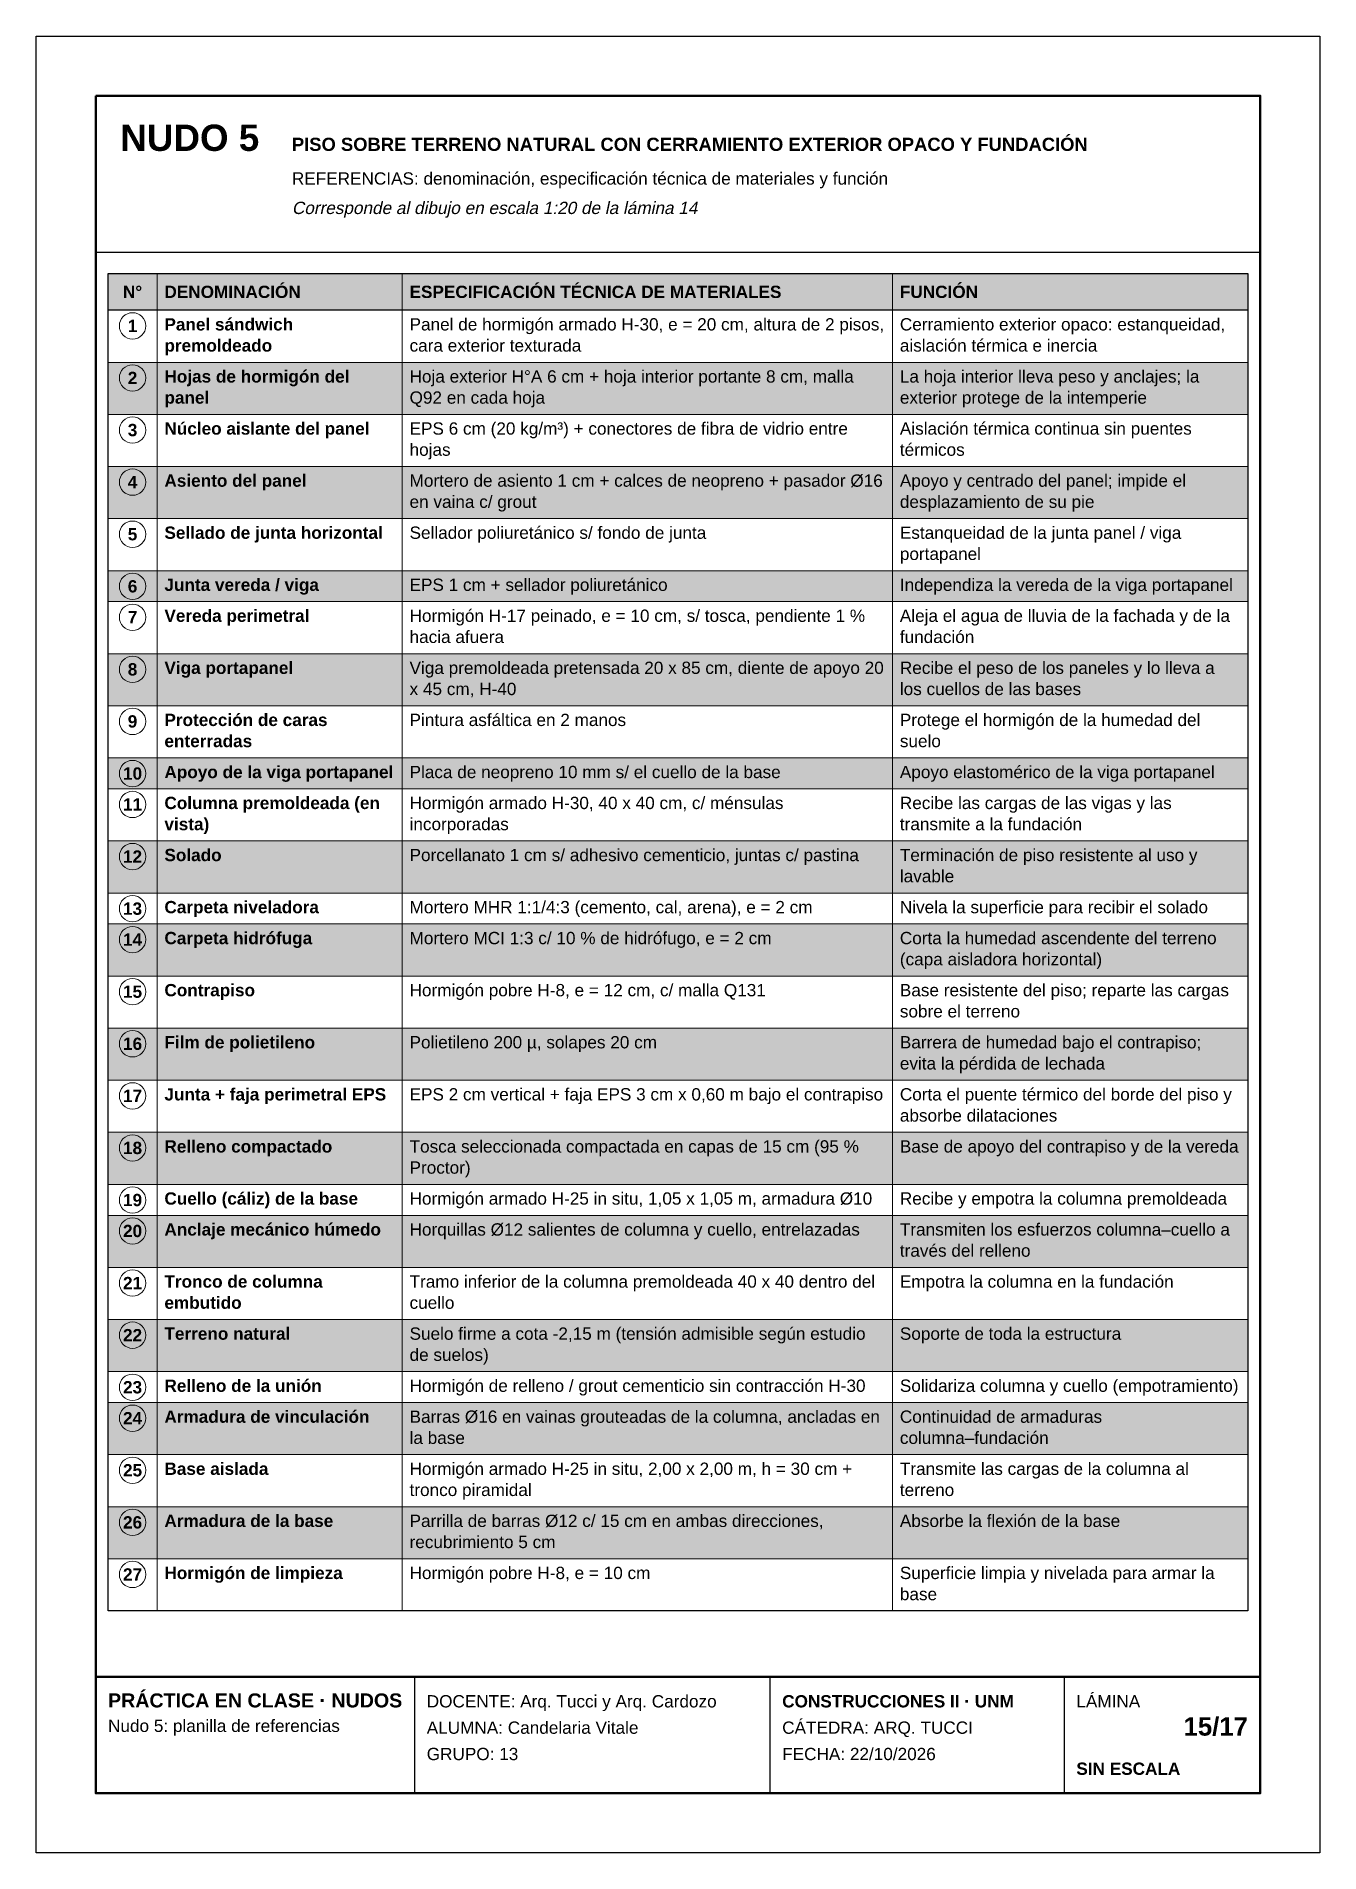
# Model space of a CAD drawing. Header units: millimetres. Extents: x 6 to 4194, y 6 to 5934.
import ezdxf
from ezdxf.enums import TextEntityAlignment as Align

# ---------------------------------------------------------------- set-up
doc = ezdxf.new("R2010")
doc.units = ezdxf.units.MM
doc.header["$LTSCALE"] = 20
for name, color, linetype in [('X-MARCO', 7, 'Continuous'), ('X-ROTULO', 7, 'Continuous'), ('X-TABLA', 7, 'Continuous'), ('X-TEXTOS', 7, 'Continuous')]:
    doc.layers.add(name, color=color, linetype=linetype)
doc.styles.add('ARIAL', font='arial.ttf')
doc.styles.add('ARIAL-B', font='arialbd.ttf')

msp = doc.modelspace()

# ---------------------------------------------------------------- hatches: boundary and pattern name
at = {"layer": 'X-TABLA', "true_color": 0xd9d9d9}
h = msp.add_hatch(color=254, dxfattribs=at)
h.dxf.hatch_style = 1
h.paths.add_polyline_path([(240, 5160), (3960, 5160), (3960, 5040), (240, 5040)])
at = {"layer": 'X-TABLA', "true_color": 0xf2f2f2}
h = msp.add_hatch(color=7, dxfattribs=at)
h.dxf.hatch_style = 1
h.paths.add_polyline_path([(240, 4870), (3960, 4870), (3960, 4700), (240, 4700)])
h = msp.add_hatch(color=7, dxfattribs=at)
h.dxf.hatch_style = 1
h.paths.add_polyline_path([(240, 4530), (3960, 4530), (3960, 4360), (240, 4360)])
h = msp.add_hatch(color=7, dxfattribs=at)
h.dxf.hatch_style = 1
h.paths.add_polyline_path([(240, 4190), (3960, 4190), (3960, 4089), (240, 4089)])
h = msp.add_hatch(color=7, dxfattribs=at)
h.dxf.hatch_style = 1
h.paths.add_polyline_path([(240, 3919), (3960, 3919), (3960, 3749), (240, 3749)])
h = msp.add_hatch(color=7, dxfattribs=at)
h.dxf.hatch_style = 1
h.paths.add_polyline_path([(240, 3579), (3960, 3579), (3960, 3478), (240, 3478)])
h = msp.add_hatch(color=7, dxfattribs=at)
h.dxf.hatch_style = 1
h.paths.add_polyline_path([(240, 3308), (3960, 3308), (3960, 3138), (240, 3138)])
h = msp.add_hatch(color=7, dxfattribs=at)
h.dxf.hatch_style = 1
h.paths.add_polyline_path([(240, 3037), (3960, 3037), (3960, 2867), (240, 2867)])
h = msp.add_hatch(color=7, dxfattribs=at)
h.dxf.hatch_style = 1
h.paths.add_polyline_path([(240, 2697), (3960, 2697), (3960, 2527), (240, 2527)])
h = msp.add_hatch(color=7, dxfattribs=at)
h.dxf.hatch_style = 1
h.paths.add_polyline_path([(240, 2357), (3960, 2357), (3960, 2187), (240, 2187)])
h = msp.add_hatch(color=7, dxfattribs=at)
h.dxf.hatch_style = 1
h.paths.add_polyline_path([(240, 2086), (3960, 2086), (3960, 1916), (240, 1916)])
h = msp.add_hatch(color=7, dxfattribs=at)
h.dxf.hatch_style = 1
h.paths.add_polyline_path([(240, 1746), (3960, 1746), (3960, 1576), (240, 1576)])
h = msp.add_hatch(color=7, dxfattribs=at)
h.dxf.hatch_style = 1
h.paths.add_polyline_path([(240, 1475), (3960, 1475), (3960, 1305), (240, 1305)])
h = msp.add_hatch(color=7, dxfattribs=at)
h.dxf.hatch_style = 1
h.paths.add_polyline_path([(240, 1135), (3960, 1135), (3960, 965), (240, 965)])

# ---------------------------------------------------------------- linework, layer by layer
at = {"layer": 'X-MARCO', "lineweight": 30}
msp.add_lwpolyline([(6, 5934), (4194, 5934), (4194, 6), (6, 6)], close=True, dxfattribs=at)
at = {"layer": 'X-MARCO', "lineweight": 50}
msp.add_lwpolyline([(200, 5740), (4000, 5740), (4000, 200), (200, 200)], close=True, dxfattribs=at)
at = {"layer": 'X-ROTULO', "lineweight": 50}
msp.add_lwpolyline([(200, 580), (4000, 580), (4000, 200), (200, 200)], close=True, dxfattribs=at)
at = {"layer": 'X-ROTULO', "lineweight": 25}
for points in [[(1240, 580), (1240, 200)], [(2400, 580), (2400, 200)], [(3360, 580), (3360, 200)]]:
    msp.add_lwpolyline(points, dxfattribs=at)
at = {"layer": 'X-TABLA', "lineweight": 25}
msp.add_lwpolyline([(240, 5160), (3960, 5160), (3960, 5040), (240, 5040)], close=True, dxfattribs=at)
at = {"layer": 'X-TABLA', "lineweight": 30}
msp.add_lwpolyline([(240, 5160), (3960, 5160), (3960, 795), (240, 795)], close=True, dxfattribs=at)
at = {"layer": 'X-TABLA', "lineweight": 13}
for points in [[(400, 5160), (400, 795)], [(1200, 5160), (1200, 795)], [(2800, 5160), (2800, 795)], [(240, 4870), (3960, 4870)], [(240, 4700), (3960, 4700)], [(240, 4530), (3960, 4530)], [(240, 4360), (3960, 4360)], [(240, 4190), (3960, 4190)], [(240, 4089), (3960, 4089)], [(240, 3919), (3960, 3919)], [(240, 3749), (3960, 3749)], [(240, 3579), (3960, 3579)], [(240, 3478), (3960, 3478)], [(240, 3308), (3960, 3308)], [(240, 3138), (3960, 3138)], [(240, 3037), (3960, 3037)], [(240, 2867), (3960, 2867)], [(240, 2697), (3960, 2697)], [(240, 2527), (3960, 2527)], [(240, 2357), (3960, 2357)], [(240, 2187), (3960, 2187)], [(240, 2086), (3960, 2086)], [(240, 1916), (3960, 1916)], [(240, 1746), (3960, 1746)], [(240, 1576), (3960, 1576)], [(240, 1475), (3960, 1475)], [(240, 1305), (3960, 1305)], [(240, 1135), (3960, 1135)], [(240, 965), (3960, 965)], [(240, 795), (3960, 795)]]:
    msp.add_lwpolyline(points, dxfattribs=at)
at = {"layer": 'X-TABLA', "lineweight": 18}
for centre in [(320, 4989), (320, 4819), (320, 4649), (320, 4479), (320, 4309), (320, 4139), (320, 4038), (320, 3868), (320, 3698), (320, 3528), (320, 3427), (320, 3257), (320, 3087), (320, 2986), (320, 2816), (320, 2646), (320, 2476), (320, 2306), (320, 2136), (320, 2035), (320, 1865), (320, 1695), (320, 1525), (320, 1424), (320, 1254), (320, 1084), (320, 914)]:
    msp.add_circle(centre, 43, dxfattribs=at)
at = {"layer": 'X-TEXTOS', "lineweight": 25}
msp.add_lwpolyline([(200, 5230), (4000, 5230)], dxfattribs=at)

# ---------------------------------------------------------------- texts
at = {"layer": 'X-ROTULO'}
for s, height, style, p in [('PRÁCTICA EN CLASE · NUDOS', 45.824, 'ARIAL-B', (240, 480)), ('DOCENTE: Arq. Tucci y Arq. Cardozo', 40.096, 'ARIAL', (1280, 480)), ('CONSTRUCCIONES II · UNM', 40.096, 'ARIAL-B', (2440, 480)), ('LÁMINA', 40.1, 'ARIAL', (3400, 480)), ('Nudo 5: planilla de referencias', 40.096, 'ARIAL', (240, 400)), ('ALUMNA: Candelaria Vitale', 40.096, 'ARIAL', (1280, 394)), ('CÁTEDRA: ARQ. TUCCI', 40.096, 'ARIAL', (2440, 394)), ('GRUPO: 13', 40.1, 'ARIAL', (1280, 308)), ('FECHA: 22/10/2026', 40.096, 'ARIAL', (2440, 308)), ('SIN ESCALA', 40.1, 'ARIAL-B', (3400, 260))]:
    msp.add_text(s, height=height, dxfattribs=dict(at, style=style)).set_placement(p)
at = {"layer": 'X-ROTULO', "style": 'ARIAL-B'}
msp.add_text('15/17', height=60.14, dxfattribs=at).set_placement((3960, 388), align=Align.RIGHT)
at = {"layer": 'X-TABLA', "style": 'ARIAL-B'}
for s, p in [('N°', (320, 5080)), ('1', (320, 4969)), ('2', (320, 4799)), ('3', (320, 4629)), ('4', (320, 4459)), ('5', (320, 4289)), ('6', (320, 4119)), ('7', (320, 4018)), ('8', (320, 3848)), ('9', (320, 3678)), ('10', (320, 3508)), ('11', (320, 3407)), ('12', (320, 3237)), ('13', (320, 3067)), ('14', (320, 2966)), ('15', (320, 2796)), ('16', (320, 2626)), ('17', (320, 2456)), ('18', (320, 2286)), ('19', (320, 2116)), ('20', (320, 2015)), ('21', (320, 1845)), ('22', (320, 1675)), ('23', (320, 1505)), ('24', (320, 1404)), ('25', (320, 1234)), ('26', (320, 1064)), ('27', (320, 894))]:
    msp.add_text(s, height=40.1, dxfattribs=at).set_placement(p, align=Align.CENTER)
at = {"layer": 'X-TABLA'}
for s, height, style, p in [('DENOMINACIÓN', 40.096, 'ARIAL-B', (424, 5080)), ('ESPECIFICACIÓN TÉCNICA DE MATERIALES', 40.096, 'ARIAL-B', (1224, 5080)), ('FUNCIÓN', 40.1, 'ARIAL-B', (2824, 5080)), ('Panel sándwich', 40.096, 'ARIAL-B', (424, 4974)), ('Panel de hormigón armado H-30, e = 20 cm, altura de 2 pisos,', 40.096, 'ARIAL', (1224, 4974)), ('Cerramiento exterior opaco: estanqueidad,', 40.096, 'ARIAL', (2824, 4974)), ('premoldeado', 40.096, 'ARIAL-B', (424, 4905)), ('cara exterior texturada', 40.096, 'ARIAL', (1224, 4905)), ('aislación térmica e inercia', 40.096, 'ARIAL', (2824, 4905)), ('Hojas de hormigón del', 40.096, 'ARIAL-B', (424, 4804)), ('Hoja exterior H°A 6 cm + hoja interior portante 8 cm, malla', 40.096, 'ARIAL', (1224, 4804)), ('La hoja interior lleva peso y anclajes; la', 40.096, 'ARIAL', (2824, 4804)), ('panel', 40.1, 'ARIAL-B', (424, 4735)), ('Q92 en cada hoja', 40.096, 'ARIAL', (1224, 4735)), ('exterior protege de la intemperie', 40.096, 'ARIAL', (2824, 4735)), ('Núcleo aislante del panel', 40.096, 'ARIAL-B', (424, 4634)), ('EPS 6 cm (20 kg/m³) + conectores de fibra de vidrio entre', 40.096, 'ARIAL', (1224, 4634)), ('Aislación térmica continua sin puentes', 40.096, 'ARIAL', (2824, 4634)), ('hojas', 40.1, 'ARIAL', (1224, 4565)), ('térmicos', 40.1, 'ARIAL', (2824, 4565)), ('Asiento del panel', 40.096, 'ARIAL-B', (424, 4464)), ('Mortero de asiento 1 cm + calces de neopreno + pasador Ø16', 40.096, 'ARIAL', (1224, 4464)), ('Apoyo y centrado del panel; impide el', 40.096, 'ARIAL', (2824, 4464)), ('en vaina c/ grout', 40.096, 'ARIAL', (1224, 4395)), ('desplazamiento de su pie', 40.096, 'ARIAL', (2824, 4395)), ('Sellado de junta horizontal', 40.096, 'ARIAL-B', (424, 4294)), ('Sellador poliuretánico s/ fondo de junta', 40.096, 'ARIAL', (1224, 4294)), ('Estanqueidad de la junta panel / viga', 40.096, 'ARIAL', (2824, 4294)), ('portapanel', 40.1, 'ARIAL', (2824, 4225)), ('Junta vereda / viga', 40.096, 'ARIAL-B', (424, 4124)), ('EPS 1 cm + sellador poliuretánico', 40.096, 'ARIAL', (1224, 4124)), ('Independiza la vereda de la viga portapanel', 40.096, 'ARIAL', (2824, 4124)), ('Vereda perimetral', 40.096, 'ARIAL-B', (424, 4023)), ('Hormigón H-17 peinado, e = 10 cm, s/ tosca, pendiente 1 %', 40.096, 'ARIAL', (1224, 4023)), ('Aleja el agua de lluvia de la fachada y de la', 40.096, 'ARIAL', (2824, 4023)), ('hacia afuera', 40.096, 'ARIAL', (1224, 3954)), ('fundación', 40.1, 'ARIAL', (2824, 3954)), ('Viga portapanel', 40.096, 'ARIAL-B', (424, 3853)), ('Viga premoldeada pretensada 20 x 85 cm, diente de apoyo 20', 40.096, 'ARIAL', (1224, 3853)), ('Recibe el peso de los paneles y lo lleva a', 40.096, 'ARIAL', (2824, 3853)), ('x 45 cm, H-40', 40.096, 'ARIAL', (1224, 3784)), ('los cuellos de las bases', 40.096, 'ARIAL', (2824, 3784)), ('Protección de caras', 40.096, 'ARIAL-B', (424, 3683)), ('Pintura asfáltica en 2 manos', 40.096, 'ARIAL', (1224, 3683)), ('Protege el hormigón de la humedad del', 40.096, 'ARIAL', (2824, 3683)), ('enterradas', 40.1, 'ARIAL-B', (424, 3614)), ('suelo', 40.1, 'ARIAL', (2824, 3614)), ('Apoyo de la viga portapanel', 40.096, 'ARIAL-B', (424, 3513)), ('Placa de neopreno 10 mm s/ el cuello de la base', 40.096, 'ARIAL', (1224, 3513)), ('Apoyo elastomérico de la viga portapanel', 40.096, 'ARIAL', (2824, 3513)), ('Columna premoldeada (en', 40.096, 'ARIAL-B', (424, 3412)), ('Hormigón armado H-30, 40 x 40 cm, c/ ménsulas', 40.096, 'ARIAL', (1224, 3412)), ('Recibe las cargas de las vigas y las', 40.096, 'ARIAL', (2824, 3412)), ('vista)', 40.1, 'ARIAL-B', (424, 3343)), ('incorporadas', 40.096, 'ARIAL', (1224, 3343)), ('transmite a la fundación', 40.096, 'ARIAL', (2824, 3343)), ('Solado', 40.1, 'ARIAL-B', (424, 3242)), ('Porcellanato 1 cm s/ adhesivo cementicio, juntas c/ pastina', 40.096, 'ARIAL', (1224, 3242)), ('Terminación de piso resistente al uso y', 40.096, 'ARIAL', (2824, 3242)), ('lavable', 40.1, 'ARIAL', (2824, 3173)), ('Carpeta niveladora', 40.096, 'ARIAL-B', (424, 3072)), ('Mortero MHR 1:1/4:3 (cemento, cal, arena), e = 2 cm', 40.096, 'ARIAL', (1224, 3072)), ('Nivela la superficie para recibir el solado', 40.096, 'ARIAL', (2824, 3072)), ('Carpeta hidrófuga', 40.096, 'ARIAL-B', (424, 2971)), ('Mortero MCI 1:3 c/ 10 % de hidrófugo, e = 2 cm', 40.096, 'ARIAL', (1224, 2971)), ('Corta la humedad ascendente del terreno', 40.096, 'ARIAL', (2824, 2971)), ('(capa aisladora horizontal)', 40.096, 'ARIAL', (2824, 2902)), ('Contrapiso', 40.1, 'ARIAL-B', (424, 2801)), ('Hormigón pobre H-8, e = 12 cm, c/ malla Q131', 40.096, 'ARIAL', (1224, 2801)), ('Base resistente del piso; reparte las cargas', 40.096, 'ARIAL', (2824, 2801)), ('sobre el terreno', 40.096, 'ARIAL', (2824, 2732)), ('Film de polietileno', 40.096, 'ARIAL-B', (424, 2631)), ('Polietileno 200 µ, solapes 20 cm', 40.096, 'ARIAL', (1224, 2631)), ('Barrera de humedad bajo el contrapiso;', 40.096, 'ARIAL', (2824, 2631)), ('evita la pérdida de lechada', 40.096, 'ARIAL', (2824, 2562)), ('Junta + faja perimetral EPS', 40.096, 'ARIAL-B', (424, 2461)), ('EPS 2 cm vertical + faja EPS 3 cm x 0,60 m bajo el contrapiso', 40.096, 'ARIAL', (1224, 2461)), ('Corta el puente térmico del borde del piso y', 40.096, 'ARIAL', (2824, 2461)), ('absorbe dilataciones', 40.096, 'ARIAL', (2824, 2392)), ('Relleno compactado', 40.096, 'ARIAL-B', (424, 2291)), ('Tosca seleccionada compactada en capas de 15 cm (95 %', 40.096, 'ARIAL', (1224, 2291)), ('Base de apoyo del contrapiso y de la vereda', 40.096, 'ARIAL', (2824, 2291)), ('Proctor)', 40.1, 'ARIAL', (1224, 2222)), ('Cuello (cáliz) de la base', 40.096, 'ARIAL-B', (424, 2121)), ('Hormigón armado H-25 in situ, 1,05 x 1,05 m, armadura Ø10', 40.096, 'ARIAL', (1224, 2121)), ('Recibe y empotra la columna premoldeada', 40.096, 'ARIAL', (2824, 2121)), ('Anclaje mecánico húmedo', 40.096, 'ARIAL-B', (424, 2020)), ('Horquillas Ø12 salientes de columna y cuello, entrelazadas', 40.096, 'ARIAL', (1224, 2020)), ('Transmiten los esfuerzos columna–cuello a', 40.096, 'ARIAL', (2824, 2020)), ('través del relleno', 40.096, 'ARIAL', (2824, 1951)), ('Tronco de columna', 40.096, 'ARIAL-B', (424, 1850)), ('Tramo inferior de la columna premoldeada 40 x 40 dentro del', 40.096, 'ARIAL', (1224, 1850)), ('Empotra la columna en la fundación', 40.096, 'ARIAL', (2824, 1850)), ('embutido', 40.1, 'ARIAL-B', (424, 1781)), ('cuello', 40.1, 'ARIAL', (1224, 1781)), ('Terreno natural', 40.096, 'ARIAL-B', (424, 1680)), ('Suelo firme a cota -2,15 m (tensión admisible según estudio', 40.096, 'ARIAL', (1224, 1680)), ('Soporte de toda la estructura', 40.096, 'ARIAL', (2824, 1680)), ('de suelos)', 40.1, 'ARIAL', (1224, 1611)), ('Relleno de la unión', 40.096, 'ARIAL-B', (424, 1510)), ('Hormigón de relleno / grout cementicio sin contracción H-30', 40.096, 'ARIAL', (1224, 1510)), ('Solidariza columna y cuello (empotramiento)', 40.096, 'ARIAL', (2824, 1510)), ('Armadura de vinculación', 40.096, 'ARIAL-B', (424, 1409)), ('Barras Ø16 en vainas grouteadas de la columna, ancladas en', 40.096, 'ARIAL', (1224, 1409)), ('Continuidad de armaduras', 40.096, 'ARIAL', (2824, 1409)), ('la base', 40.1, 'ARIAL', (1224, 1340)), ('columna–fundación', 40.096, 'ARIAL', (2824, 1340)), ('Base aislada', 40.096, 'ARIAL-B', (424, 1239)), ('Hormigón armado H-25 in situ, 2,00 x 2,00 m, h = 30 cm +', 40.096, 'ARIAL', (1224, 1239)), ('Transmite las cargas de la columna al', 40.096, 'ARIAL', (2824, 1239)), ('tronco piramidal', 40.096, 'ARIAL', (1224, 1170)), ('terreno', 40.1, 'ARIAL', (2824, 1170)), ('Armadura de la base', 40.096, 'ARIAL-B', (424, 1069)), ('Parrilla de barras Ø12 c/ 15 cm en ambas direcciones,', 40.096, 'ARIAL', (1224, 1069)), ('Absorbe la flexión de la base', 40.096, 'ARIAL', (2824, 1069)), ('recubrimiento 5 cm', 40.096, 'ARIAL', (1224, 1000)), ('Hormigón de limpieza', 40.096, 'ARIAL-B', (424, 899)), ('Hormigón pobre H-8, e = 10 cm', 40.096, 'ARIAL', (1224, 899)), ('Superficie limpia y nivelada para armar la', 40.096, 'ARIAL', (2824, 899)), ('base', 40.1, 'ARIAL', (2824, 830))]:
    msp.add_text(s, height=height, dxfattribs=dict(at, style=style)).set_placement(p)
at = {"layer": 'X-TEXTOS'}
for s, height, style, p in [('NUDO 5', 85.92, 'ARIAL-B', (280, 5560)), ('PISO SOBRE TERRENO NATURAL CON CERRAMIENTO EXTERIOR OPACO Y FUNDACIÓN', 42.96, 'ARIAL-B', (840, 5560)), ('REFERENCIAS: denominación, especificación técnica de materiales y función', 40.096, 'ARIAL', (840, 5450))]:
    msp.add_text(s, height=height, dxfattribs=dict(at, style=style)).set_placement(p)
at = {"layer": 'X-TEXTOS', "style": 'ARIAL', "oblique": 12}
msp.add_text('Corresponde al dibujo en escala 1:20 de la lámina 14', height=40.096, dxfattribs=at).set_placement((840, 5354))

doc.saveas('drawing.dxf')
